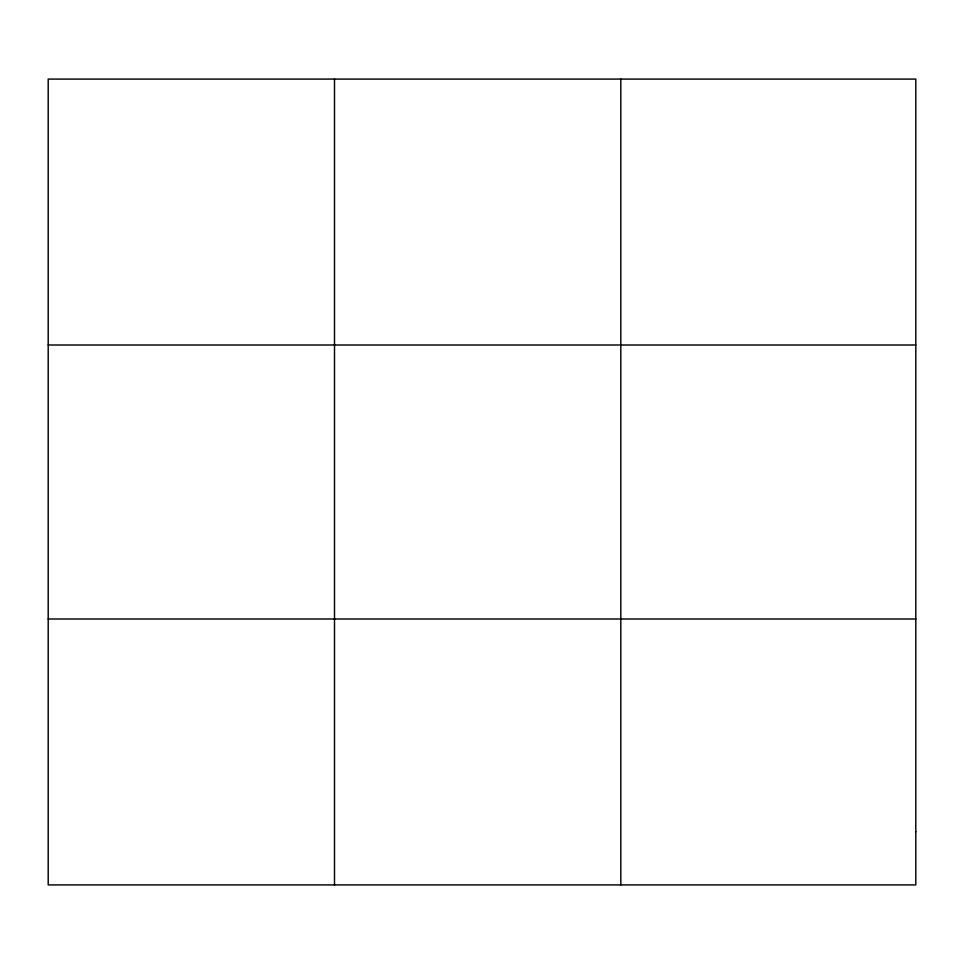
<?xml version="1.0" encoding="UTF-8"?>
<svg xmlns="http://www.w3.org/2000/svg" width="964" height="964" viewBox="0 0 964 964"><rect width="100%" height="100%" fill="white"/><g stroke="black" fill="none" stroke-linecap="round" stroke-linejoin="round"><path stroke-width="1.45" d="M334.508 79.084L334.508 884.916M620.816 79.084L620.816 884.916M48.2 345.004L915.8 345.004M48.2 618.996L915.8 618.996M915.8 831.727L915.8 884.916L48.2 884.916L48.2 79.084L915.8 79.084L915.8 831.727"/></g></svg>
